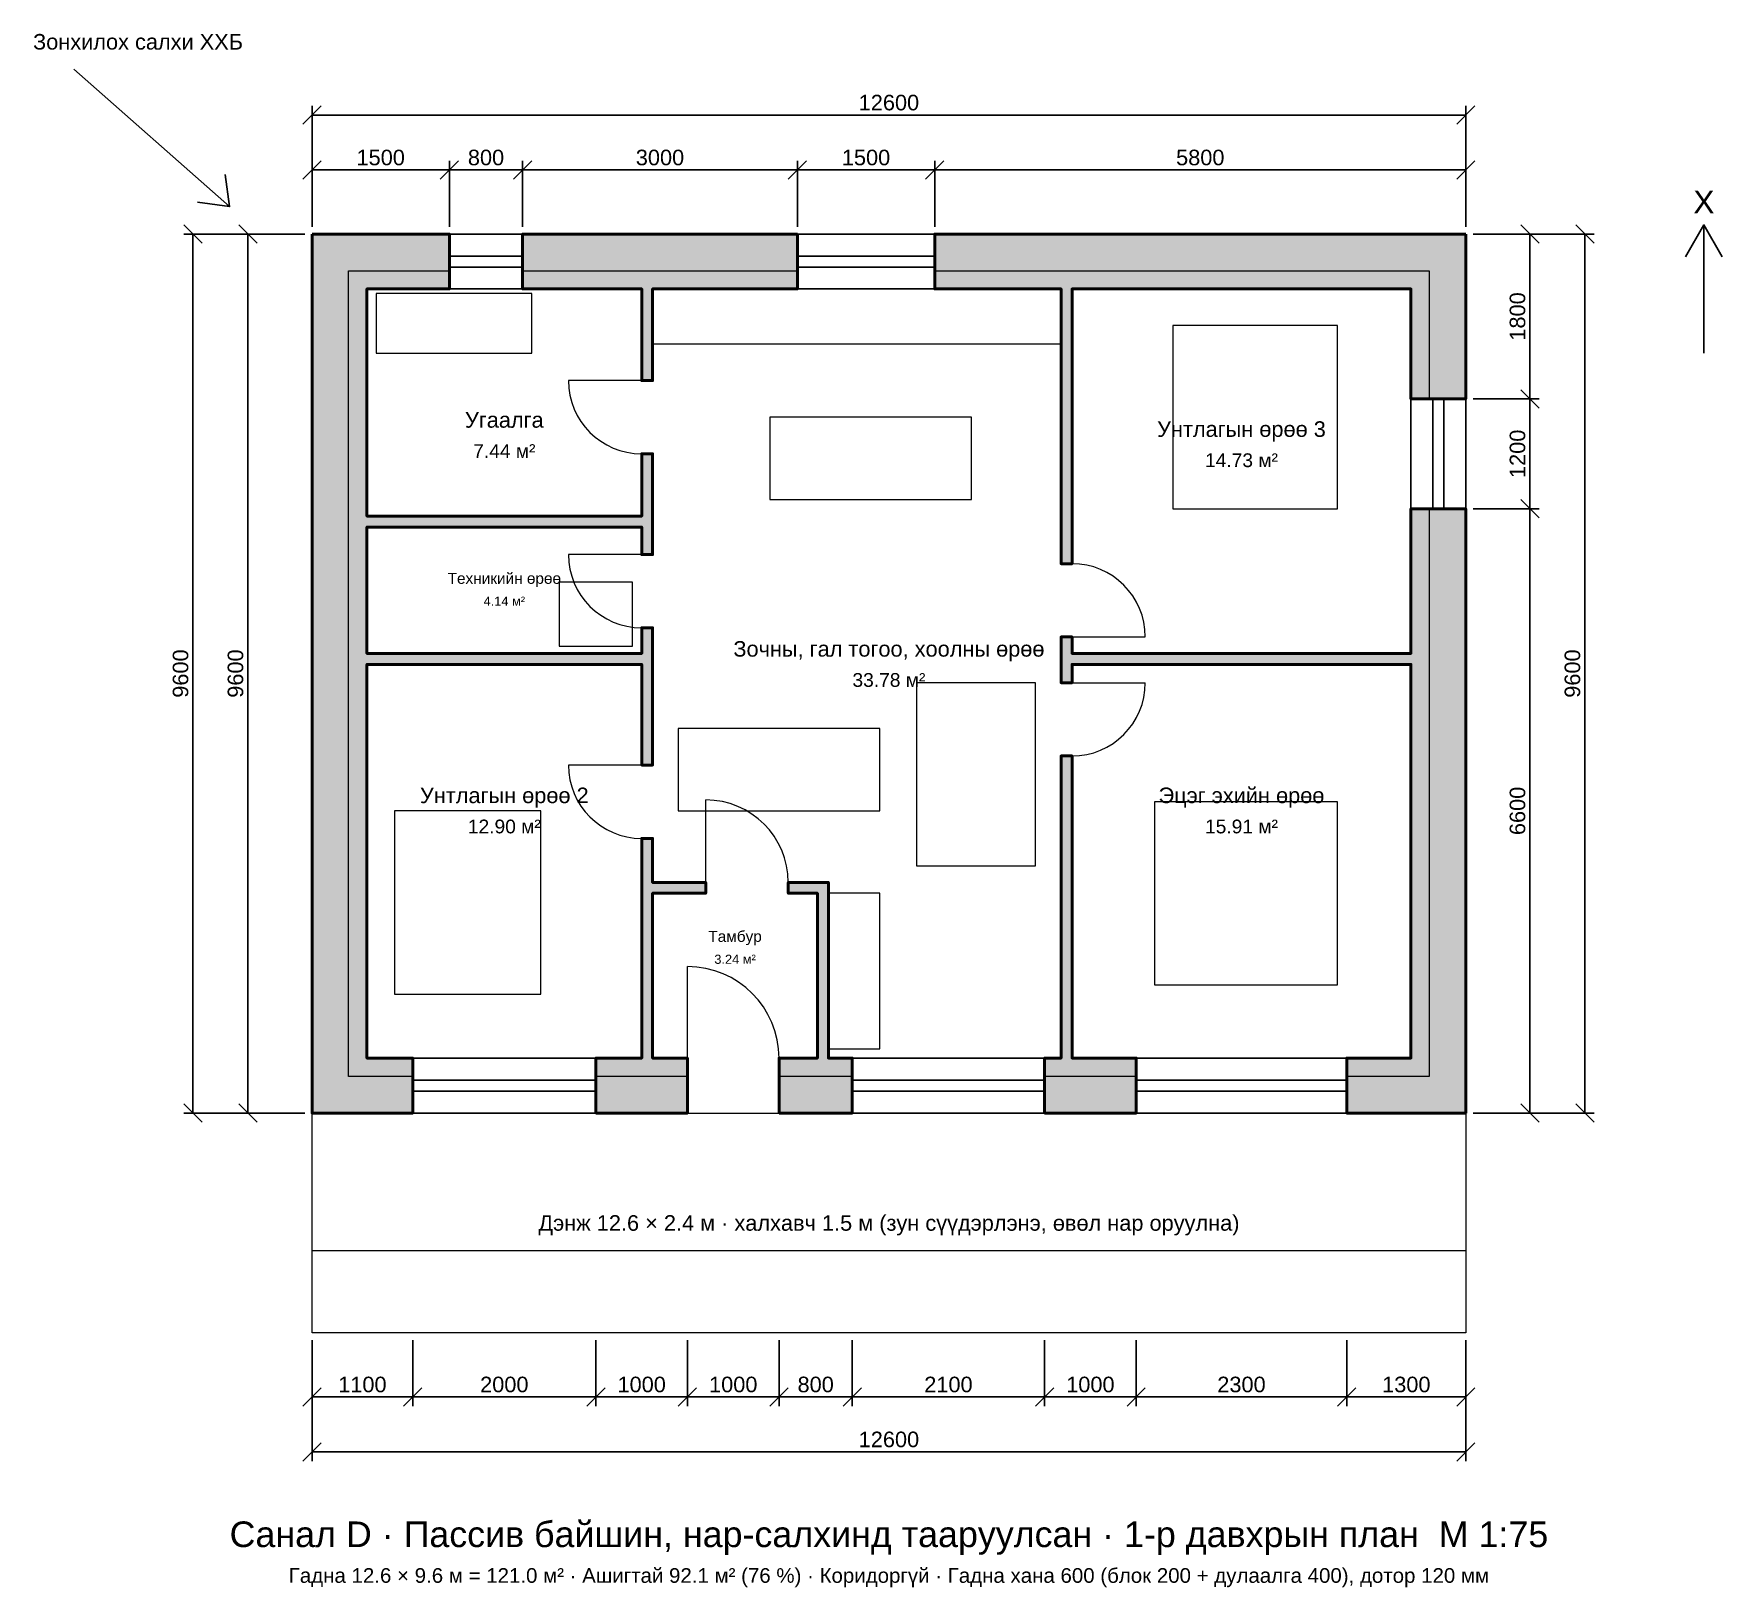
# Model space of a CAD drawing. Header units: millimetres. Extents: x -3039 to 15400, y -5178 to 11787.
import ezdxf
from ezdxf.enums import TextEntityAlignment as Align

# ---------------------------------------------------------------- set-up
doc = ezdxf.new("R2010")
doc.units = ezdxf.units.MM
doc.linetypes.add('DASHED', pattern=[1.524, 1.27, -0.254])
for name, color, linetype, lineweight in [('ГАРЧИГ', 7, 'Continuous', 25), ('ДУЛААЛГА', 5, 'Continuous', 13), ('ДЭНЖ', 30, 'Continuous', 18), ('ТАВИЛГА', 9, 'Continuous', 13), ('ХААЛГА', 1, 'Continuous', 18), ('ХАНА', 7, 'Continuous', 50), ('ХАНА_ДҮҮРГЭЛТ', 8, 'Continuous', 13), ('ХЭМЖЭЭС', 2, 'Continuous', 13), ('ЦОНХ', 4, 'Continuous', 25), ('ӨРӨӨ', 3, 'Continuous', 18)]:
    doc.layers.add(name, color=color, linetype=linetype, lineweight=lineweight)
doc.styles.add('AR', font='arial.ttf')
doc.dimstyles.new('ГВ50', dxfattribs={"dimtxt": 170, "dimasz": 110, "dimexe": 100, "dimexo": 80, "dimgap": 50, "dimtad": 1, "dimdec": 0, "dimtxsty": 'AR', "dimtsz": 100, "dimcen": 2.5, "dimclrd": 2, "dimclre": 2, "dimazin": 3, "dimtfac": 1, "dimtmove": 0, "dimatfit": 3, "dimarcsym": 0})

msp = doc.modelspace()

# ---------------------------------------------------------------- hatches: boundary and pattern name
at = {"layer": 'ХАНА_ДҮҮРГЭЛТ'}
for points in [[(0, 9600), (1500, 9600), (1500, 9000), (600, 9000), (600, 6520), (3600, 6520), (3600, 7200), (3720, 7200), (3720, 6100), (3600, 6100), (3600, 6400), (600, 6400), (600, 5020), (3600, 5020), (3600, 5300), (3720, 5300), (3720, 3800), (3600, 3800), (3600, 4900), (600, 4900), (600, 600), (1100, 600), (1100, 0), (0, 0)], [(5300, 9600), (5300, 9000), (3720, 9000), (3720, 8000), (3600, 8000), (3600, 9000), (2300, 9000), (2300, 9600)], [(12600, 9600), (12600, 7800), (12000, 7800), (12000, 9000), (8300, 9000), (8300, 6000), (8180, 6000), (8180, 9000), (6800, 9000), (6800, 9600)], [(12600, 0), (11300, 0), (11300, 600), (12000, 600), (12000, 4900), (8300, 4900), (8300, 4700), (8180, 4700), (8180, 5200), (8300, 5200), (8300, 5020), (12000, 5020), (12000, 6600), (12600, 6600)], [(8000, 0), (8000, 600), (8180, 600), (8180, 3900), (8300, 3900), (8300, 600), (9000, 600), (9000, 0)], [(3100, 0), (3100, 600), (3600, 600), (3600, 3000), (3720, 3000), (3720, 2520), (4300, 2520), (4300, 2400), (3720, 2400), (3720, 600), (4100, 600), (4100, 0)], [(5100, 0), (5100, 600), (5520, 600), (5520, 2400), (5200, 2400), (5200, 2520), (5640, 2520), (5640, 600), (5900, 600), (5900, 0)]]:
    msp.add_hatch(color=8, dxfattribs=at).paths.add_polyline_path(points)

# ---------------------------------------------------------------- linework, layer by layer
at = {"layer": 'ГАРЧИГ'}
for points in [[(-2600, 11400), (-900, 9900)], [(-1250, 9950), (-900, 9900), (-950, 10250)], [(15000, 9350), (15200, 9700), (15400, 9350)], [(15200, 8300), (15200, 9700)]]:
    msp.add_lwpolyline(points, dxfattribs=at)
at = {"layer": 'ДУЛААЛГА'}
for points in [[(1099, 400), (400, 400), (400, 9200), (1499, 9200)], [(2301, 9200), (5299, 9200)], [(6801, 9200), (12200, 9200), (12200, 7801)], [(12200, 6599), (12200, 400)], [(4099, 400), (3101, 400)], [(5899, 400), (5101, 400)], [(8999, 400), (8001, 400)], [(12200, 400), (11301, 400)]]:
    msp.add_lwpolyline(points, dxfattribs=at)
at = {"layer": 'ДЭНЖ', "linetype": 'DASHED'}
msp.add_line((0, -1500), (12600, -1500), dxfattribs=at)
at = {"layer": 'ДЭНЖ'}
msp.add_lwpolyline([(0, 0), (12600, 0), (12600, -2400), (0, -2400)], close=True, dxfattribs=at)
at = {"layer": 'ТАВИЛГА'}
for points in [[(2400, 8300), (2400, 8950), (700, 8950), (700, 8300), (2400, 8300)], [(8180, 8400), (8180, 9000), (3720, 9000), (3720, 8400), (8180, 8400)], [(11200, 6600), (11200, 8600), (9400, 8600), (9400, 6600), (11200, 6600)], [(7200, 6700), (7200, 7600), (5000, 7600), (5000, 6700), (7200, 6700)], [(3500, 5100), (3500, 5800), (2700, 5800), (2700, 5100), (3500, 5100)], [(7900, 2700), (7900, 4700), (6600, 4700), (6600, 2700), (7900, 2700)], [(6200, 3300), (6200, 4200), (4000, 4200), (4000, 3300), (6200, 3300)], [(11200, 1400), (11200, 3400), (9200, 3400), (9200, 1400), (11200, 1400)], [(2500, 1300), (2500, 3300), (900, 3300), (900, 1300), (2500, 1300)], [(6200, 700), (6200, 2400), (5640, 2400), (5640, 700), (6200, 700)]]:
    msp.add_lwpolyline(points, dxfattribs=at)
at = {"layer": 'ХААЛГА'}
for p, q in [((3600, 8000), (2800, 8000)), ((3600, 6100), (2800, 6100)), ((8300, 5200), (9100, 5200)), ((8300, 4700), (9100, 4700)), ((3600, 3800), (2800, 3800)), ((4300, 2520), (4300, 3420)), ((4100, 600), (4100, 1600))]:
    msp.add_line(p, q, dxfattribs=at)
for centre, radius, start, end in [((3600, 8000), 800, 180, 270), ((3600, 6100), 800, 180, 270), ((8300, 5200), 800, 0, 90), ((8300, 4700), 800, 270, 0), ((3600, 3800), 800, 180, 270), ((4300, 2520), 900, 0, 90), ((4100, 600), 1000, 0, 90)]:
    msp.add_arc(centre, radius, start, end, dxfattribs=at)
at = {"layer": 'ХАНА'}
for points in [[(0, 9600), (1500, 9600), (1500, 9000), (600, 9000), (600, 6520), (3600, 6520), (3600, 7200), (3720, 7200), (3720, 6100), (3600, 6100), (3600, 6400), (600, 6400), (600, 5020), (3600, 5020), (3600, 5300), (3720, 5300), (3720, 3800), (3600, 3800), (3600, 4900), (600, 4900), (600, 600), (1100, 600), (1100, 0), (0, 0), (0, 9600)], [(5300, 9600), (5300, 9000), (3720, 9000), (3720, 8000), (3600, 8000), (3600, 9000), (2300, 9000), (2300, 9600), (5300, 9600)], [(12600, 9600), (12600, 7800), (12000, 7800), (12000, 9000), (8300, 9000), (8300, 6000), (8180, 6000), (8180, 9000), (6800, 9000), (6800, 9600), (12600, 9600)], [(12600, 0), (11300, 0), (11300, 600), (12000, 600), (12000, 4900), (8300, 4900), (8300, 4700), (8180, 4700), (8180, 5200), (8300, 5200), (8300, 5020), (12000, 5020), (12000, 6600), (12600, 6600), (12600, 0)], [(8000, 0), (8000, 600), (8180, 600), (8180, 3900), (8300, 3900), (8300, 600), (9000, 600), (9000, 0), (8000, 0)], [(3100, 0), (3100, 600), (3600, 600), (3600, 3000), (3720, 3000), (3720, 2520), (4300, 2520), (4300, 2400), (3720, 2400), (3720, 600), (4100, 600), (4100, 0), (3100, 0)], [(5100, 0), (5100, 600), (5520, 600), (5520, 2400), (5200, 2400), (5200, 2520), (5640, 2520), (5640, 600), (5900, 600), (5900, 0), (5100, 0)]]:
    msp.add_lwpolyline(points, close=True, dxfattribs=at)
at = {"layer": 'ЦОНХ'}
for p, q in [((1500, 9360), (2300, 9360)), ((1500, 9240), (2300, 9240)), ((5300, 9360), (6800, 9360)), ((5300, 9240), (6800, 9240)), ((12240, 6600), (12240, 7800)), ((12360, 6600), (12360, 7800)), ((1100, 360), (3100, 360)), ((1100, 240), (3100, 240)), ((5900, 360), (8000, 360)), ((5900, 240), (8000, 240)), ((9000, 360), (11300, 360)), ((9000, 240), (11300, 240))]:
    msp.add_line(p, q, dxfattribs=at)
for points in [[(1500, 9000), (2300, 9000), (2300, 9600), (1500, 9600)], [(5300, 9000), (6800, 9000), (6800, 9600), (5300, 9600)], [(12000, 6600), (12600, 6600), (12600, 7800), (12000, 7800)], [(1100, 0), (3100, 0), (3100, 600), (1100, 600)], [(5900, 0), (8000, 0), (8000, 600), (5900, 600)], [(9000, 0), (11300, 0), (11300, 600), (9000, 600)]]:
    msp.add_lwpolyline(points, close=True, dxfattribs=at)

# ---------------------------------------------------------------- texts
at = {"layer": 'ГАРЧИГ', "style": 'AR'}
for s, height, p in [('Зонхилох салхи ХХБ', 170, (-1900, 11700)), ('Х', 250, (15200, 9950)), ('Санал D · Пассив байшин, нар-салхинд тааруулсан · 1-р давхрын план  М 1:75', 280, (6300, -4600)), ('Гадна 12.6 × 9.6 м = 121.0 м² · Ашигтай 92.1 м² (76 %) · Коридоргүй · Гадна хана 600 (блок 200 + дулаалга 400), дотор 120 мм', 160, (6300, -5050))]:
    msp.add_text(s, height=height, dxfattribs=at).set_placement(p, align=Align.MIDDLE_CENTER)
at = {"layer": 'ӨРӨӨ', "style": 'AR'}
for s, height, p in [('Угаалга', 170, (2100, 7570)), ('Унтлагын өрөө 3', 170, (10150, 7470)), ('7.44 м²', 150, (2100, 7230)), ('14.73 м²', 150, (10150, 7130)), ('Техникийн өрөө', 120, (2100, 5840)), ('4.14 м²', 100, (2100, 5590)), ('Зочны, гал тогоо, хоолны өрөө', 170, (6300, 5070)), ('33.78 м²', 150, (6300, 4730)), ('Унтлагын өрөө 2', 170, (2100, 3470)), ('Эцэг эхийн өрөө', 170, (10150, 3470)), ('12.90 м²', 150, (2100, 3130)), ('15.91 м²', 150, (10150, 3130)), ('Тамбур', 120, (4620, 1930)), ('3.24 м²', 100, (4620, 1680)), ('Дэнж 12.6 × 2.4 м · халхавч 1.5 м (зун сүүдэрлэнэ, өвөл нар оруулна)', 170, (6300, -1200))]:
    msp.add_text(s, height=height, dxfattribs=at).set_placement(p, align=Align.MIDDLE_CENTER)

# ---------------------------------------------------------------- dimensions: what is measured, and where the dimension line sits
at = {"layer": 'ХЭМЖЭЭС'}
for base, p1, p2 in [((0, 10900), (0, 9600), (12600, 9600)), ((0, 10300), (0, 9600), (1500, 9600)), ((1500, 10300), (1500, 9600), (2300, 9600)), ((2300, 10300), (2300, 9600), (5300, 9600)), ((5300, 10300), (5300, 9600), (6800, 9600)), ((6800, 10300), (6800, 9600), (12600, 9600)), ((0, -3100), (0, -2400), (1100, -2400)), ((0, -3700), (0, -2400), (12600, -2400)), ((1100, -3100), (1100, -2400), (3100, -2400)), ((3100, -3100), (3100, -2400), (4100, -2400)), ((4100, -3100), (4100, -2400), (5100, -2400)), ((5100, -3100), (5100, -2400), (5900, -2400)), ((5900, -3100), (5900, -2400), (8000, -2400)), ((8000, -3100), (8000, -2400), (9000, -2400)), ((9000, -3100), (9000, -2400), (11300, -2400)), ((11300, -3100), (11300, -2400), (12600, -2400))]:
    msp.add_linear_dim(base=base, p1=p1, p2=p2, dimstyle='ГВ50', dxfattribs=at).render()
for base, p1, p2 in [((-1300, 0), (0, 0), (0, 9600)), ((-700, 0), (0, 0), (0, 9600)), ((13300, 7800), (12600, 7800), (12600, 9600)), ((13900, 0), (12600, 0), (12600, 9600)), ((13300, 6600), (12600, 6600), (12600, 7800)), ((13300, 0), (12600, 0), (12600, 6600))]:
    msp.add_linear_dim(base=base, p1=p1, p2=p2, angle=90, dimstyle='ГВ50', dxfattribs=at).render()

doc.saveas('drawing.dxf')
